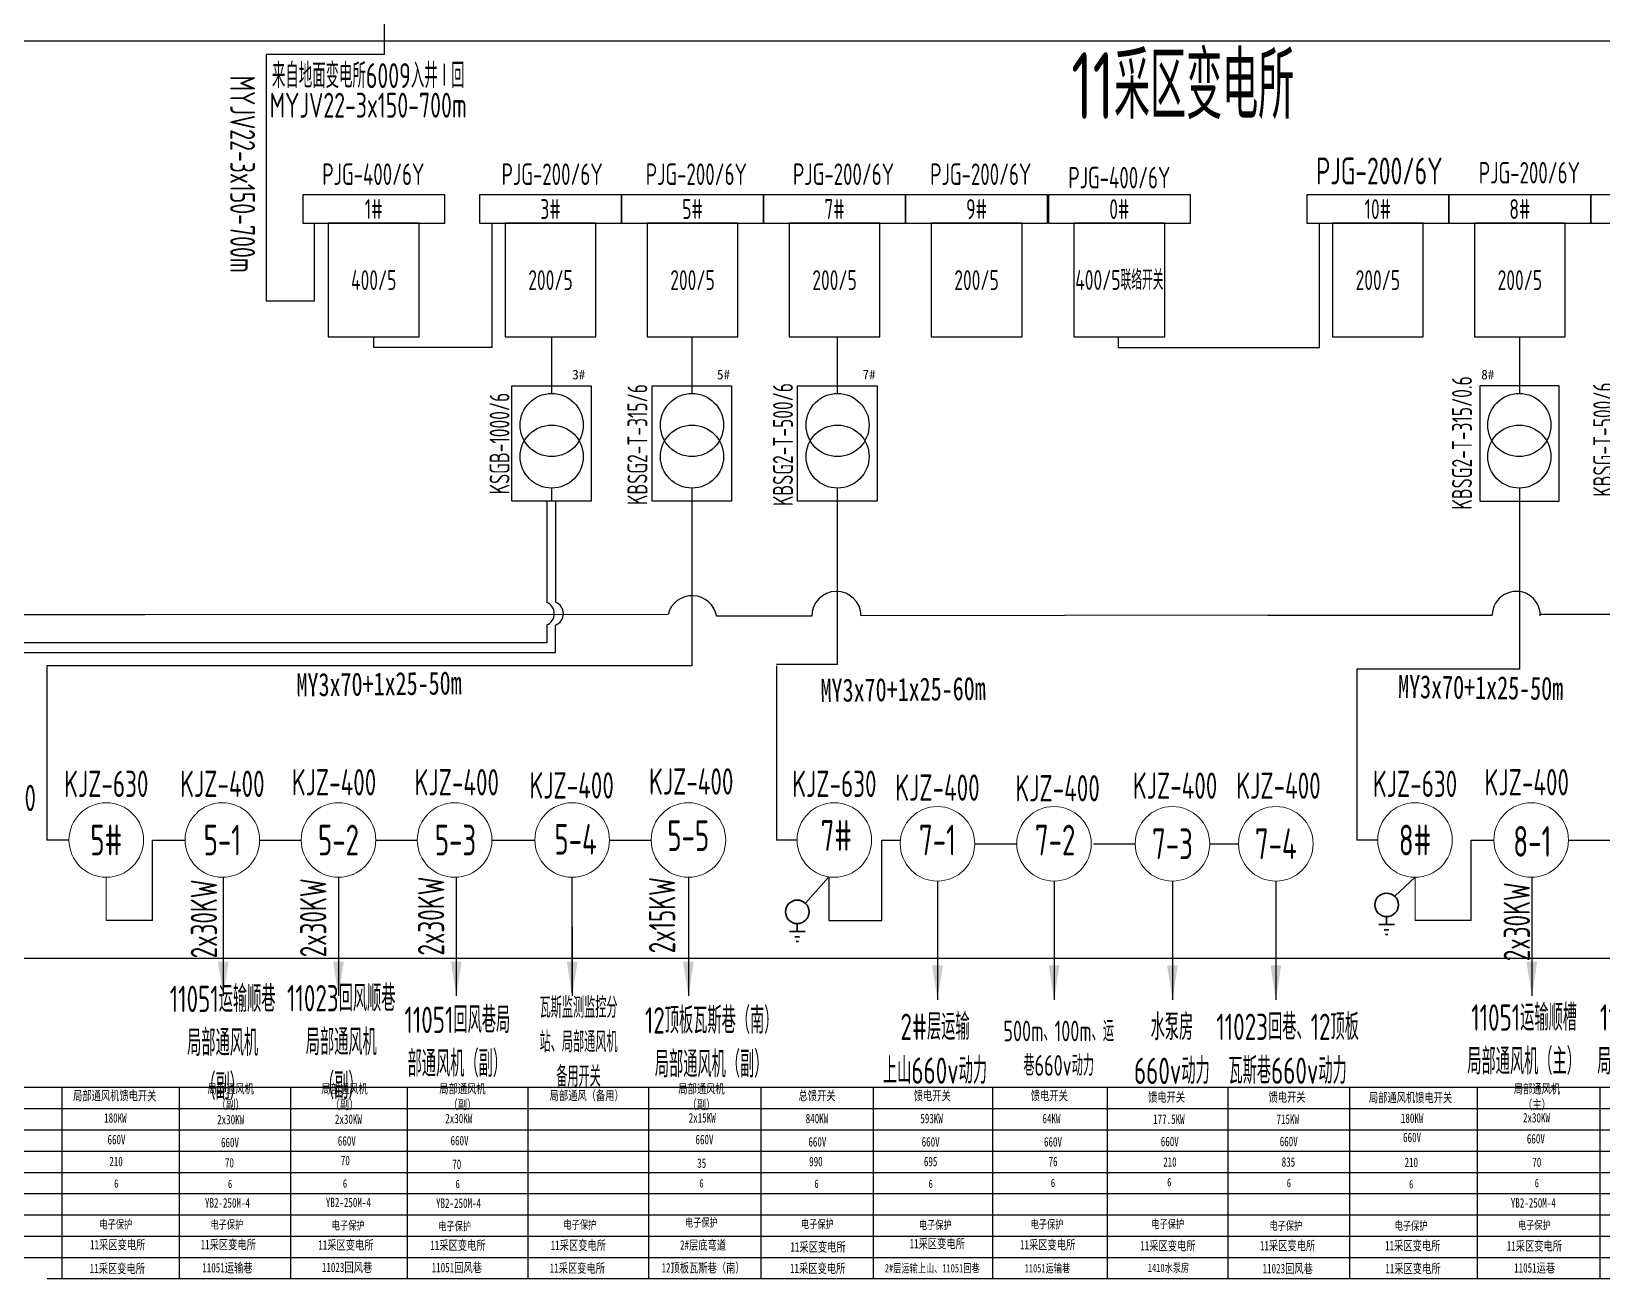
# Model space of a CAD drawing. Header units: millimetres. Extents: x -10061 to 3337, y -3023 to -418.
# Drawn here: x -9393.7 to -9013.1, y -2821.8 to -2519.7 of the extents above; entities that cross this region are included whole.
import ezdxf
from ezdxf.lldxf.tags import DXFTag

# ---------------------------------------------------------------- set-up
doc = ezdxf.new("R2010")
doc.units = ezdxf.units.MM
doc.layers.add('图框内框', color=16, linetype='Continuous', lineweight=100)
doc.styles.add('仿宋_GB2312', font='', dxfattribs={"width": 0.7, "height": 3})
doc.styles.add('国标', font='gbenor.shx', dxfattribs={"width": 0.75, "height": 3.5, "bigfont": 'gbcbig.shx'})
doc.styles.add('样式 1', font='simhei.ttf')
doc.styles.get('仿宋_GB2312').set_extended_font_data('FangSong_GB2312')
tags = doc.linetypes.add('ACAD_ISO02W100', pattern=[15, 12, -3]).pattern_tags.tags
tags[6:7] = [DXFTag(74, 4), DXFTag(75, 0), DXFTag(340, '0'), DXFTag(46, 1.0), DXFTag(50, 0.0), DXFTag(44, 0.0), DXFTag(45, 0.0)]
tags[4:5] = [DXFTag(74, 4), DXFTag(75, 0), DXFTag(340, '0'), DXFTag(46, 1.0), DXFTag(50, 0.0), DXFTag(44, 0.0), DXFTag(45, 0.0)]
tags = doc.linetypes.add('HIDDEN', pattern=[0.375, 0.25, -0.125]).pattern_tags.tags
tags[6:7] = [DXFTag(74, 4), DXFTag(75, 0), DXFTag(340, '0'), DXFTag(46, 1.0), DXFTag(50, 0.0), DXFTag(44, 0.0), DXFTag(45, 0.0)]
tags[4:5] = [DXFTag(74, 4), DXFTag(75, 0), DXFTag(340, '0'), DXFTag(46, 1.0), DXFTag(50, 0.0), DXFTag(44, 0.0), DXFTag(45, 0.0)]

msp = doc.modelspace()

# ---------------------------------------------------------------- hatches: boundary and pattern name
at = {"linetype": 'ByBlock'}
h = msp.add_hatch(color=256, dxfattribs=at)
h.paths.add_polyline_path([(-9345.91, -2744.99), (-9347.22, -2744.99), (-9347.22, -2753.33)])
h.paths.add_polyline_path([(-9347.22, -2753.33), (-9347.22, -2744.99), (-9348.52, -2744.99)])
h = msp.add_hatch(color=256, dxfattribs=at)
h.paths.add_polyline_path([(-9345.91, -2744.99), (-9347.22, -2744.99), (-9347.22, -2753.33)])
h.paths.add_polyline_path([(-9347.22, -2753.33), (-9347.22, -2744.99), (-9348.52, -2744.99)])
h = msp.add_hatch(color=256, dxfattribs=at)
h.paths.add_polyline_path([(-9318, -2744.99), (-9319.3, -2744.99), (-9319.3, -2753.33)])
h.paths.add_polyline_path([(-9319.3, -2753.33), (-9319.3, -2744.99), (-9320.61, -2744.99)])
h = msp.add_hatch(color=256, dxfattribs=at)
h.paths.add_polyline_path([(-9318, -2744.99), (-9319.3, -2744.99), (-9319.3, -2753.33)])
h.paths.add_polyline_path([(-9319.3, -2753.33), (-9319.3, -2744.99), (-9320.61, -2744.99)])
h = msp.add_hatch(color=256, dxfattribs=at)
h.paths.add_polyline_path([(-9289.47, -2744.99), (-9290.77, -2744.99), (-9290.77, -2753.33)])
h.paths.add_polyline_path([(-9290.77, -2753.33), (-9290.77, -2744.99), (-9292.08, -2744.99)])
h = msp.add_hatch(color=256, dxfattribs=at)
h.paths.add_polyline_path([(-9289.47, -2744.99), (-9290.77, -2744.99), (-9290.77, -2753.33)])
h.paths.add_polyline_path([(-9290.77, -2753.33), (-9290.77, -2744.99), (-9292.08, -2744.99)])
h = msp.add_hatch(color=256, dxfattribs=at)
h.paths.add_polyline_path([(-9261.4, -2744.99), (-9262.7, -2744.99), (-9262.7, -2753.33)])
h.paths.add_polyline_path([(-9262.7, -2753.33), (-9262.7, -2744.99), (-9264.01, -2744.99)])
h = msp.add_hatch(color=256, dxfattribs=at)
h.paths.add_polyline_path([(-9261.4, -2744.99), (-9262.7, -2744.99), (-9262.7, -2753.33)])
h.paths.add_polyline_path([(-9262.7, -2753.33), (-9262.7, -2744.99), (-9264.01, -2744.99)])
h = msp.add_hatch(color=256, dxfattribs=at)
h.paths.add_polyline_path([(-9233.23, -2744.99), (-9234.54, -2744.99), (-9234.54, -2753.33)])
h.paths.add_polyline_path([(-9234.54, -2753.33), (-9234.54, -2744.99), (-9235.84, -2744.99)])
h = msp.add_hatch(color=256, dxfattribs=at)
h.paths.add_polyline_path([(-9233.23, -2744.99), (-9234.54, -2744.99), (-9234.54, -2753.33)])
h.paths.add_polyline_path([(-9234.54, -2753.33), (-9234.54, -2744.99), (-9235.84, -2744.99)])
h = msp.add_hatch(color=256, dxfattribs=at)
h.paths.add_polyline_path([(-9172.91, -2745.9), (-9174.22, -2745.9), (-9174.22, -2754.24)])
h.paths.add_polyline_path([(-9174.22, -2754.24), (-9174.22, -2745.9), (-9175.52, -2745.9)])
h = msp.add_hatch(color=256, dxfattribs=at)
h.paths.add_polyline_path([(-9144.68, -2745.9), (-9145.98, -2745.9), (-9145.98, -2754.24)])
h.paths.add_polyline_path([(-9145.98, -2754.24), (-9145.98, -2745.9), (-9147.29, -2745.9)])
h = msp.add_hatch(color=256, dxfattribs=at)
h.paths.add_polyline_path([(-9144.68, -2745.9), (-9145.98, -2745.9), (-9145.98, -2754.24)])
h.paths.add_polyline_path([(-9145.98, -2754.24), (-9145.98, -2745.9), (-9147.29, -2745.9)])
h = msp.add_hatch(color=256, dxfattribs=at)
h.paths.add_polyline_path([(-9115.99, -2745.9), (-9117.3, -2745.9), (-9117.3, -2754.24)])
h.paths.add_polyline_path([(-9117.3, -2754.24), (-9117.3, -2745.9), (-9118.6, -2745.9)])
h = msp.add_hatch(color=256, dxfattribs=at)
h.paths.add_polyline_path([(-9115.99, -2745.9), (-9117.3, -2745.9), (-9117.3, -2754.24)])
h.paths.add_polyline_path([(-9117.3, -2754.24), (-9117.3, -2745.9), (-9118.6, -2745.9)])
h = msp.add_hatch(color=256, dxfattribs=at)
h.paths.add_polyline_path([(-9090.95, -2745.9), (-9092.26, -2745.9), (-9092.26, -2754.24)])
h.paths.add_polyline_path([(-9092.26, -2754.24), (-9092.26, -2745.9), (-9093.56, -2745.9)])
h = msp.add_hatch(color=256, dxfattribs=at)
h.paths.add_polyline_path([(-9090.95, -2745.9), (-9092.26, -2745.9), (-9092.26, -2754.24)])
h.paths.add_polyline_path([(-9092.26, -2754.24), (-9092.26, -2745.9), (-9093.56, -2745.9)])
h = msp.add_hatch(color=256, dxfattribs=at)
h.paths.add_polyline_path([(-9028.94, -2744.99), (-9030.24, -2744.99), (-9030.24, -2753.33)])
h.paths.add_polyline_path([(-9030.24, -2753.33), (-9030.24, -2744.99), (-9031.55, -2744.99)])
h = msp.add_hatch(color=256, dxfattribs=at)
h.paths.add_polyline_path([(-9028.94, -2744.99), (-9030.24, -2744.99), (-9030.24, -2753.33)])
h.paths.add_polyline_path([(-9030.24, -2753.33), (-9030.24, -2744.99), (-9031.55, -2744.99)])

# ---------------------------------------------------------------- linework, layer by layer
at = {"color": 0, "lineweight": -3}
for p, q in [((-9308.12, -2525.3), (-9308.12, -2341.03)), ((-9266.72, -2670.16), (-9266.72, -2663.51)), ((-9268.85, -2667.77), (-9564.12, -2667.77)), ((-9476.31, -2670.16), (-9266.72, -2670.16))]:
    msp.add_line(p, q, dxfattribs=at)
for p, q in [((-9336.8, -2536.64), (-9336.8, -2584.97)), ((-9325.09, -2584.97), (-9325.09, -2566.18)), ((-9282.06, -2596.23), (-9282.06, -2566.18)), ((-9081.66, -2596.23), (-9081.66, -2566.18)), ((-9336.8, -2584.97), (-9325.09, -2584.97)), ((-9267.73, -2593.7), (-9267.73, -2607.42)), ((-9233.74, -2593.7), (-9233.74, -2607.42)), ((-9198.48, -2593.7), (-9198.48, -2607.42)), ((-9033.22, -2593.7), (-9033.22, -2607.42)), ((-9282.06, -2596.23), (-9310.77, -2596.23)), ((-9268.85, -2633.5), (-9268.85, -2658.01)), ((-9267.73, -2630.32), (-9267.73, -2633.58)), ((-9233.68, -2630.32), (-9233.68, -2648.46)), ((-9198.48, -2630.32), (-9198.48, -2648.44)), ((-9033.21, -2630.32), (-9033.21, -2648.47)), ((-9266.71, -2633.56), (-9266.71, -2657.97)), ((-9268.85, -2663.46), (-9268.85, -2667.77)), ((-9213.24, -2673.34), (-9213.24, -2715.57)), ((-9358.97, -2715.57), (-9356.45, -2715.57)), ((-9338.4, -2715.57), (-9328.33, -2715.57)), ((-9306.05, -2715.57), (-9300.2, -2715.57)), ((-9253.64, -2715.57), (-9243.56, -2715.57)), ((-9165.09, -2716.48), (-9155.01, -2716.48)), ((-9136.4, -2716.48), (-9126.32, -2716.48)), ((-9044.98, -2715.57), (-9039.44, -2715.57)), ((-9021.38, -2715.57), (-9011.31, -2715.57)), ((-9347.22, -2724.59), (-9347.22, -2731.54)), ((-9347.22, -2724.8), (-9347.22, -2752.35)), ((-9319.3, -2724.59), (-9319.3, -2731.54)), ((-9319.3, -2724.59), (-9319.3, -2752.15)), ((-9290.77, -2724.59), (-9290.77, -2731.86)), ((-9234.54, -2724.59), (-9234.54, -2753.33)), ((-9234.54, -2724.59), (-9234.54, -2753.33)), ((-9030.24, -2724.59), (-9030.24, -2731.64)), ((-9030.24, -2724.59), (-9030.24, -2752.25)), ((-9174.22, -2725.51), (-9174.22, -2754.24)), ((-9145.98, -2725.51), (-9145.98, -2754.24)), ((-9145.98, -2725.51), (-9145.98, -2754.24)), ((-9117.3, -2725.51), (-9117.3, -2754.24)), ((-9117.3, -2725.51), (-9117.3, -2754.24)), ((-9092.26, -2725.51), (-9092.26, -2754.24)), ((-9092.26, -2725.51), (-9092.26, -2754.24)), ((-9364.33, -2735.08), (-9375.55, -2735.08)), ((-9044.98, -2735.08), (-9058.54, -2735.08)), ((-9347.22, -2736.29), (-9347.22, -2753.33)), ((-9347.22, -2736.29), (-9347.22, -2753.33)), ((-9319.3, -2736.29), (-9319.3, -2753.33)), ((-9319.3, -2736.29), (-9319.3, -2753.33)), ((-9290.77, -2736.6), (-9290.77, -2753.33)), ((-9290.77, -2736.6), (-9290.77, -2753.33)), ((-9262.7, -2736.6), (-9262.7, -2753.33)), ((-9262.7, -2736.6), (-9262.7, -2753.33)), ((-9030.24, -2736.39), (-9030.24, -2753.33)), ((-9030.24, -2736.39), (-9030.24, -2753.33))]:
    msp.add_line(p, q)
at = {"color": 7, "linetype": 'ByBlock', "lineweight": -3}
msp.add_line((-9130.38, -2596.23), (-9081.66, -2596.23), dxfattribs=at)
at = {"linetype": 'ByBlock'}
for p, q in [((-9384.58, -2715.57), (-9389.91, -2715.57)), ((-9310.28, -2715.57), (-9300.2, -2715.57)), ((-9282.15, -2715.57), (-9271.73, -2715.57)), ((-9208.21, -2715.57), (-9213.24, -2715.57)), ((-9067.56, -2715.57), (-9072.6, -2715.57))]:
    msp.add_line(p, q, dxfattribs=at)
at = {"linetype": 'ByBlock', "lineweight": -3, "ltscale": 0.5}
for p, q in [((-9187.72, -2735.08), (-9187.72, -2715.57)), ((-9044.98, -2735.08), (-9044.98, -2715.57)), ((-9200.54, -2724.49), (-9206.21, -2730.89)), ((-9200.54, -2724.49), (-9206.21, -2730.89)), ((-9200.54, -2724.49), (-9200.54, -2735.08)), ((-9058.54, -2724.59), (-9063.46, -2729.2)), ((-9200.54, -2735.08), (-9187.72, -2735.08))]:
    msp.add_line(p, q, dxfattribs=at)
at = {"lineweight": 15}
for p, q in [((-9375.55, -2735.08), (-9375.55, -2724.59)), ((-9058.54, -2735.08), (-9058.54, -2724.59))]:
    msp.add_line(p, q, dxfattribs=at)
at = {"linetype": 'ByBlock', "lineweight": 35}
for p, q in [((-9208.18, -2735.81), (-9208.18, -2737.7)), ((-9067.32, -2736.01), (-9063.54, -2736.01)), ((-9065.43, -2734.12), (-9065.43, -2736.01)), ((-9210.07, -2737.7), (-9206.29, -2737.7)), ((-9208.74, -2739.03), (-9207.61, -2739.03)), ((-9066, -2737.33), (-9064.86, -2737.33)), ((-9065.71, -2738.47), (-9065.15, -2738.47)), ((-9208.46, -2740.16), (-9207.89, -2740.16))]:
    msp.add_line(p, q, dxfattribs=at)
at = {"color": 7, "linetype": 'ByBlock', "lineweight": 25}
for points in [[(-9327.97, -2559.3), (-9327.97, -2566.18), (-9293.57, -2566.18), (-9293.57, -2559.3)], [(-9321.78, -2566.18), (-9321.78, -2593.7), (-9299.76, -2593.7), (-9299.76, -2566.18)]]:
    msp.add_lwpolyline(points, close=True, dxfattribs=at)
at = {"color": 7, "linetype": 'ByBlock', "lineweight": -3}
for points in [[(-9285.15, -2559.3), (-9285.15, -2566.18), (-9250.75, -2566.18), (-9250.75, -2559.3)], [(-9250.75, -2559.3), (-9250.75, -2566.18), (-9216.35, -2566.18), (-9216.35, -2559.3)], [(-9216.35, -2559.3), (-9216.35, -2566.18), (-9181.95, -2566.18), (-9181.95, -2559.3)], [(-9181.95, -2559.3), (-9181.95, -2566.18), (-9147.55, -2566.18), (-9147.55, -2559.3)], [(-9147.36, -2559.3), (-9147.36, -2566.18), (-9112.96, -2566.18), (-9112.96, -2559.3)], [(-9084.75, -2559.3), (-9084.75, -2566.18), (-9050.35, -2566.18), (-9050.35, -2559.3)], [(-9050.35, -2559.3), (-9050.35, -2566.18), (-9015.95, -2566.18), (-9015.95, -2559.3)], [(-9050.35, -2559.3), (-9050.35, -2566.18), (-9015.95, -2566.18), (-9015.95, -2559.3)], [(-9015.95, -2559.3), (-9015.95, -2566.18), (-8981.55, -2566.18), (-8981.55, -2559.3)], [(-9278.96, -2566.18), (-9278.96, -2593.7), (-9256.94, -2593.7), (-9256.94, -2566.18)], [(-9244.56, -2566.18), (-9244.56, -2593.7), (-9222.54, -2593.7), (-9222.54, -2566.18)], [(-9210.16, -2566.18), (-9210.16, -2593.7), (-9188.14, -2593.7), (-9188.14, -2566.18)], [(-9175.76, -2566.18), (-9175.76, -2593.7), (-9153.74, -2593.7), (-9153.74, -2566.18)], [(-9141.17, -2566.18), (-9141.17, -2593.7), (-9119.15, -2593.7), (-9119.15, -2566.18)], [(-9078.56, -2566.18), (-9078.56, -2593.7), (-9056.55, -2593.7), (-9056.55, -2566.18)], [(-9044.16, -2566.18), (-9044.16, -2593.7), (-9022.14, -2593.7), (-9022.14, -2566.18)]]:
    msp.add_lwpolyline(points, close=True, dxfattribs=at)
at = {"color": 7, "linetype": 'ByBlock'}
for points in [[(-9277.35, -2605.56), (-9258.11, -2605.56), (-9258.11, -2633.52), (-9277.35, -2633.52)], [(-9243.36, -2605.56), (-9224.12, -2605.56), (-9224.12, -2633.52), (-9243.36, -2633.52)], [(-9208.1, -2605.56), (-9188.86, -2605.56), (-9188.86, -2633.52), (-9208.1, -2633.52)], [(-9023.6, -2605.56), (-9042.84, -2605.56), (-9042.84, -2633.52), (-9023.6, -2633.52)]]:
    msp.add_lwpolyline(points, close=True, dxfattribs=at)
for centre in [(-9267.66, -2615.05), (-9233.67, -2615.05), (-9198.41, -2615.05), (-9033.29, -2615.05), (-9267.66, -2622.69), (-9233.67, -2622.69), (-9198.41, -2622.69), (-9033.29, -2622.69)]:
    msp.add_circle(centre, 7.64, dxfattribs=at)
at = {"linetype": 'ByBlock', "lineweight": 15}
for centre in [(-9375.55, -2715.57), (-9347.43, -2715.57), (-9319.3, -2715.57), (-9291.18, -2715.57), (-9262.7, -2715.57), (-9234.54, -2715.57), (-9199.19, -2715.57), (-9174.22, -2716.48), (-9145.98, -2716.48), (-9117.3, -2716.48), (-9092.26, -2716.48), (-9058.54, -2715.57), (-9030.41, -2715.57)]:
    msp.add_circle(centre, 9.03, dxfattribs=at)
at = {"linetype": 'ByBlock', "lineweight": 35}
for centre in [(-9065.43, -2731.27), (-9208.18, -2732.96)]:
    msp.add_circle(centre, 2.85, dxfattribs=at)
at = {"color": 0, "lineweight": -3}
for centre, start, end in [((-9270.02, -2660.73), 293.2872, 66.7253), ((-9267.78, -2660.73), 291.0468, 68.746)]:
    msp.add_arc(centre, 2.97, start, end, dxfattribs=at)
at = {"layer": '图框内框', "color": 0, "linetype": 'ACAD_ISO02W100', "lineweight": -3}
for p, q in [((-9478.12, -2522.01), (-9128.44, -2522.01)), ((-9128.83, -2522.01), (-8692.87, -2522.01)), ((-8692.87, -2744.29), (-9607.84, -2744.29))]:
    msp.add_line(p, q, dxfattribs=at)
at = {"layer": '图框内框', "color": 0, "lineweight": -3}
for p, q in [((-9308.12, -2525.3), (-9336.8, -2525.3)), ((-9336.8, -2525.3), (-9336.8, -2536.64)), ((-9310.77, -2596.23), (-9310.77, -2593.7)), ((-9130.38, -2596.23), (-9130.38, -2593.7)), ((-9233.68, -2648.52), (-9233.68, -2673.34)), ((-9198.48, -2648.37), (-9198.48, -2673.09)), ((-9033.21, -2648.47), (-9033.21, -2674.19)), ((-9233.68, -2673.34), (-9389.91, -2673.34)), ((-9389.91, -2673.34), (-9389.91, -2715.57)), ((-9198.48, -2673.09), (-9213.24, -2673.09)), ((-9072.6, -2674.15), (-9072.6, -2715.57)), ((-9033.21, -2674.15), (-9072.6, -2674.15)), ((-9364.33, -2735.08), (-9364.33, -2715.57)), ((-9364.33, -2715.57), (-9356.45, -2715.57)), ((-9187.72, -2715.57), (-9183.2, -2715.57)), ((-9108.27, -2716.48), (-9101.28, -2716.48)), ((-9262.7, -2752.46), (-9262.7, -2724.59)), ((-9290.77, -2731.86), (-9290.77, -2752.46)), ((-9557.15, -2775.46), (-9386.31, -2775.46)), ((-9387.69, -2775.46), (-9385.87, -2775.46)), ((-9387.69, -2775.46), (-8970.56, -2775.46)), ((-9386.28, -2775.46), (-9386.28, -2821.79)), ((-9386.28, -2775.46), (-9386.28, -2821.79)), ((-9386.28, -2775.46), (-9386.28, -2821.79)), ((-9386.28, -2775.46), (-9386.28, -2821.79)), ((-9386.28, -2775.46), (-9386.28, -2821.79)), ((-9386.28, -2775.46), (-9386.28, -2780.61)), ((-9386.28, -2775.46), (-9386.28, -2821.79)), ((-9386.28, -2777.81), (-9386.28, -2821.79)), ((-9386.28, -2777.81), (-9386.28, -2821.79)), ((-9386.28, -2777.81), (-9386.28, -2821.79)), ((-9385.9, -2775.46), (-8775.8, -2775.46)), ((-9357.89, -2775.46), (-9357.89, -2821.79)), ((-9330.91, -2775.46), (-9330.91, -2821.79)), ((-9302.64, -2775.46), (-9302.64, -2821.79)), ((-9273.42, -2775.46), (-9273.42, -2821.79)), ((-9244.22, -2775.46), (-9244.22, -2821.79)), ((-9217.02, -2775.46), (-9217.02, -2821.79)), ((-9189.77, -2775.46), (-9189.77, -2821.79)), ((-9160.92, -2775.46), (-9160.92, -2821.79)), ((-9133.08, -2775.46), (-9133.08, -2821.79)), ((-9103.91, -2775.46), (-9103.91, -2821.79)), ((-9074.45, -2775.46), (-9074.45, -2821.79)), ((-9043.51, -2775.46), (-9043.51, -2821.79)), ((-9013.78, -2775.46), (-9013.78, -2821.79)), ((-9557.53, -2780.61), (-9385.33, -2780.61)), ((-9387.69, -2780.61), (-8970.56, -2780.61)), ((-9387.69, -2780.61), (-9386.28, -2780.61)), ((-9386.28, -2780.61), (-9385.33, -2780.61)), ((-9386.28, -2780.61), (-9386.28, -2785.76)), ((-9386.28, -2780.61), (-8775.8, -2780.61)), ((-9386.28, -2781.67), (-9386.28, -2821.79)), ((-9386.28, -2781.67), (-9386.28, -2821.79)), ((-9386.28, -2781.67), (-9386.28, -2821.79)), ((-9386.28, -2781.67), (-9386.28, -2821.79)), ((-9386.28, -2781.67), (-9386.28, -2821.79)), ((-9357.89, -2781.67), (-9357.89, -2821.79)), ((-9273.42, -2781.67), (-9273.42, -2821.79)), ((-9386.28, -2784.03), (-9386.28, -2821.79)), ((-9386.28, -2784.03), (-9386.28, -2821.79)), ((-9386.28, -2784.03), (-9386.28, -2821.79)), ((-9557.53, -2785.76), (-9385.33, -2785.76)), ((-9386.82, -2785.76), (-8970.56, -2785.76)), ((-9386.82, -2785.76), (-9386.28, -2785.76)), ((-9386.28, -2785.76), (-9385.33, -2785.76)), ((-9386.28, -2785.76), (-9386.28, -2790.91)), ((-9386.28, -2785.76), (-8775.8, -2785.76)), ((-9557.53, -2790.91), (-9385.45, -2790.91)), ((-9386.82, -2790.91), (-8970.56, -2790.91)), ((-9386.82, -2790.91), (-9384.55, -2790.91)), ((-9386.28, -2790.91), (-9385.45, -2790.91)), ((-9386.28, -2790.91), (-9386.28, -2796.06)), ((-9386.28, -2790.91), (-8775.8, -2790.91)), ((-9557.53, -2796.06), (-9386.28, -2796.06)), ((-9386.28, -2796.06), (-9386.28, -2801.21)), ((-9386.28, -2796.06), (-8775.8, -2796.06)), ((-9386.28, -2796.06), (-8970.56, -2796.06)), ((-9386.28, -2796.06), (-9384.55, -2796.06)), ((-9557.53, -2801.21), (-9385.68, -2801.21)), ((-9387.06, -2801.21), (-8970.56, -2801.21)), ((-9387.06, -2801.21), (-9384.57, -2801.21)), ((-9386.28, -2801.21), (-9385.68, -2801.21)), ((-9386.28, -2801.21), (-9386.28, -2806.36)), ((-9386.28, -2801.21), (-8775.8, -2801.21)), ((-9557.53, -2806.36), (-9385.68, -2806.36)), ((-9387.06, -2806.36), (-8970.56, -2806.36)), ((-9387.06, -2806.36), (-9386.28, -2806.36)), ((-9386.28, -2806.36), (-9385.68, -2806.36)), ((-9386.28, -2806.36), (-9386.28, -2811.51)), ((-9386.28, -2806.36), (-8775.8, -2806.36)), ((-9557.53, -2811.51), (-9385.68, -2811.51)), ((-9387.06, -2811.51), (-8970.56, -2811.51)), ((-9387.06, -2811.51), (-9386.28, -2811.51)), ((-9386.28, -2811.51), (-9385.68, -2811.51)), ((-9386.28, -2811.51), (-9386.28, -2816.66)), ((-9386.28, -2811.51), (-8775.8, -2811.51)), ((-9557.53, -2816.66), (-9383.16, -2816.66)), ((-9389.87, -2816.66), (-8970.56, -2816.66)), ((-9389.87, -2816.66), (-9386.28, -2816.66)), ((-9386.28, -2816.66), (-9383.16, -2816.66)), ((-9386.28, -2816.66), (-8775.8, -2816.66)), ((-9389.87, -2821.79), (-9386.28, -2821.79)), ((-9386.28, -2821.79), (-9383.16, -2821.79)), ((-9386.28, -2821.79), (-8775.8, -2821.79))]:
    msp.add_line(p, q, dxfattribs=at)
at = {"layer": '图框内框', "color": 3, "linetype": 'HIDDEN', "lineweight": -3}
for p, q in [((-9366.12, -2661.01), (-9432.51, -2661.07)), ((-9239.49, -2660.9), (-9366.12, -2661.01)), ((-9204.69, -2661.38), (-9227.69, -2661.38)), ((-9094.19, -2661.07), (-9192.73, -2661.28)), ((-9094.23, -2661.07), (-9039.84, -2661.07)), ((-9028.21, -2660.88), (-9004.43, -2660.88))]:
    msp.add_line(p, q, dxfattribs=at)
for centre, radius, start, end in [((-9198.71, -2661.33), 5.98, 0.4801, 180.4801), ((-9034.03, -2661.15), 5.82, 359.2061, 179.2061), ((-9233.64, -2662.45), 6.05, 10.1072, 165.1807)]:
    msp.add_arc(centre, radius, start, end, dxfattribs=at)

# ---------------------------------------------------------------- texts
at = {"linetype": 'ByBlock', "lineweight": -3, "attachment_point": 5, "style": '国标'}
for s, insert, char_height, width in [('11采区变电所', (-9114.8, -2532.84), 16.17, 106.7571), ('KJZ-400', (-9233.87, -2701.38), 6.371, 26.7536), ('KJZ-630', (-9375.55, -2701.95), 6.371, 26.7536), ('KJZ-400', (-9347.43, -2701.95), 6.371, 26.7536), ('KJZ-400', (-9320.38, -2701.57), 6.371, 26.7536), ('KJZ-400', (-9290.65, -2701.57), 6.371, 26.7536), ('KJZ-400', (-9262.83, -2702.34), 6.371, 26.7536), ('KJZ-630', (-9199.19, -2701.95), 6.371, 26.7536), ('KJZ-400', (-9174.22, -2702.87), 6.371, 26.7536), ('KJZ-400', (-9145.12, -2703.03), 6.371, 26.7536), ('KJZ-400', (-9116.66, -2702.4), 6.371, 26.7536), ('KJZ-400', (-9091.62, -2702.4), 6.371, 26.7536), ('KJZ1-400', (-9403.82, -2705.37), 6.371, 26.7536), ('5#', (-9375.55, -2715.57), 7.432, 17.2933), ('5-1', (-9347.43, -2715.57), 7.432, 17.2933), ('5-2', (-9319.3, -2715.57), 7.432, 17.2933), ('5-3', (-9290.96, -2715.57), 7.432, 17.2933), ('5-4', (-9261.88, -2715.39), 7.432, 17.2933), ('5-5', (-9234.58, -2714.51), 7.432, 17.2933), ('{\\C0;7#}', (-9198.73, -2714.47), 7.432, 17.2933), ('{\\C0;7-1}', (-9174.22, -2715.57), 7.432, 17.2933), ('{\\C0;7-2}', (-9145.72, -2715.57), 7.432, 17.2933), ('{\\C0;7-3}', (-9117.3, -2716.48), 7.432, 17.2933), ('{\\C0;7-4}', (-9092.26, -2716.48), 7.432, 17.2933), ('11051运输顺巷局部通风机（副）', (-9347.36, -2764.73), 6.3707, 26.7536), ('11023回风顺巷局部通风机（副）', (-9318.63, -2764.56), 6.3707, 26.7536), ('11051回风巷局部通风机（副）', (-9290.52, -2764.49), 6.3707, 26.7536), ('瓦斯监测监控分站、局部通风机\\P备用开关', (-9261.15, -2764.49), 5, 20.1742), ('12顶板瓦斯巷（南）局部通风机（副）', (-9228.92, -2764.62), 6.3707, 34.7847), ('11051运输顺槽\\P局部通风机（主）', (-9032.12, -2763.93), 6.371, 26.7536), ('11023回风顺槽\\P局部通风机（主）', (-9000.63, -2763.93), 6.371, 26.7536), ('2#层运输\\P上山660v动力', (-9174.81, -2766.12), 6.371, 26.7536), ('水泵房\\P660v动力', (-9117.44, -2766.18), 6.371, 26.7536), ('11023回巷、12顶板瓦斯巷660v动力', (-9089.4, -2766.18), 6.3707, 35.9442), ('500m、100m、运巷660v动力', (-9144.85, -2766), 5, 26.7536)]:
    msp.add_mtext(s, dxfattribs=dict(at, insert=insert, char_height=char_height, width=width))
at = {"color": 7, "linetype": 'ByBlock', "attachment_point": 5}
for s, insert, char_height, width, style in [('来自地面变电所6009入井Ⅰ回', (-9312.1, -2530.44), 6.0203, 61.9582, '国标'), ('MYJV22-3x150-700m', (-9312.1, -2537.58), 6.0203, 61.9582, '国标'), ('{\\C0;3#}', (-9261.1, -2602.84), 2.339, 3.7687, '样式 1'), ('5#', (-9226.04, -2602.84), 2.339, 3.7687, '样式 1'), ('7#', (-9190.78, -2602.84), 2.339, 3.7687, '样式 1'), ('8#', (-9040.92, -2602.84), 2.339, 3.7687, '样式 1')]:
    msp.add_mtext(s, dxfattribs=dict(at, insert=insert, char_height=char_height, width=width, style=style))
at = {"color": 7, "linetype": 'ByBlock', "insert": (-9342.53, -2554.29), "char_height": 6.0203, "width": 61.9582, "attachment_point": 5, "rotation": 270, "style": '国标'}
msp.add_mtext('MYJV22-3x150-700m', dxfattribs=at)
at = {"color": 7, "linetype": 'ByBlock', "lineweight": 25, "attachment_point": 5, "style": '国标'}
for s, insert, char_height, width in [('PJG-400/6Y', (-9310.86, -2554.29), 5.212, 137.606), ('PJG-200/6Y', (-9267.55, -2554.29), 5.212, 137.606), ('PJG-200/6Y', (-9232.63, -2554.29), 5.212, 137.606), ('PJG-200/6Y', (-9196.97, -2554.29), 5.212, 137.606), ('PJG-200/6Y', (-9163.73, -2554.29), 5.212, 137.606), ('PJG-400/6Y', (-9130.16, -2555.12), 5.212, 137.606), ('PJG-200/6Y', (-9067.18, -2553.51), 6.515, 172.0076), ('PJG-200/6Y', (-9030.84, -2553.94), 5.212, 137.606), ('1#', (-9310.77, -2562.74), 4.816, 34.4015), ('3#', (-9267.95, -2562.74), 4.816, 34.4015), ('5#', (-9233.55, -2562.74), 4.816, 34.4015), ('7#', (-9199.15, -2562.74), 4.816, 34.4015), ('9#', (-9164.75, -2562.74), 4.816, 34.4015), ('0#', (-9130.16, -2562.74), 4.816, 34.4015), ('10#', (-9067.55, -2562.74), 4.816, 34.4015), ('8#', (-9033.15, -2562.74), 4.816, 34.4015), ('400/5', (-9310.77, -2579.94), 4.816, 22.017), ('200/5', (-9267.95, -2579.94), 4.816, 22.017), ('200/5', (-9233.55, -2579.94), 4.816, 22.017), ('200/5', (-9199.15, -2579.94), 4.816, 22.017), ('200/5', (-9164.75, -2579.94), 4.816, 22.017), ('400/5联络开关', (-9130.16, -2579.94), 4.816, 22.017), ('200/5', (-9067.55, -2579.94), 4.816, 22.017), ('200/5', (-9033.15, -2579.94), 4.816, 22.017)]:
    msp.add_mtext(s, dxfattribs=dict(at, insert=insert, char_height=char_height, width=width))
at = {"color": 7, "linetype": 'ByBlock', "lineweight": -3, "char_height": 4.8162, "attachment_point": 5, "rotation": 90, "style": '国标'}
for s, insert, width in [('KBSG2-T-315/6', (-9246.9, -2619.78), 33.3647), ('KBSG2-T-500/6', (-9211.64, -2619.78), 41.5368), ('KBSG2-T-315/0.6', (-9047.17, -2619.38), 33.3647), ('KSGB-1000/6', (-9280.29, -2619.54), 27.9565)]:
    msp.add_mtext(s, dxfattribs=dict(at, insert=insert, width=width))
at = {"color": 1, "linetype": 'ByBlock', "lineweight": -3, "insert": (-9012.97, -2618.57), "char_height": 4.8162, "width": 41.3251, "attachment_point": 5, "rotation": 90, "style": '国标'}
msp.add_mtext('{\\C256;KBSG-T-500/6}', dxfattribs=at)
at = {"color": 7, "lineweight": 15, "char_height": 5.6, "width": 123.9863, "attachment_point": 5, "style": '仿宋_GB2312'}
for s, insert, rotation in [('MY3x70+1x25-50m', (-9309.47, -2677.78), 0.7515), ('MY3x70+1x25-60m', (-9182.53, -2679.12), 0.7515), ('MY3x70+1x25-50m', (-9042.65, -2678.66), 359.2485)]:
    msp.add_mtext(s, dxfattribs=dict(at, insert=insert, rotation=rotation))
at = {"linetype": 'ByBlock', "lineweight": -3, "attachment_point": 5, "rotation": 0, "style": '国标'}
for s, insert, char_height, width in [('KJZ-630', (-9058.54, -2701.95), 6.371, 26.7536), ('KJZ-400', (-9031.48, -2701.56), 6.371, 26.7536), ('8#', (-9058.54, -2715.57), 7.432, 17.2933), ('8-1', (-9030.13, -2715.88), 7.432, 17.2933)]:
    msp.add_mtext(s, dxfattribs=dict(at, insert=insert, char_height=char_height, width=width))
at = {"linetype": 'ByBlock', "char_height": 6.371, "width": 37.0452, "attachment_point": 5, "rotation": 90, "style": '国标'}
for s, insert in [('2x30KW', (-9296.87, -2733.99)), ('2x30KW', (-9351.9, -2734.68)), ('2x30KW', (-9325.43, -2734.42)), ('2x15KW', (-9240.92, -2733.79)), ('2x30KW', (-9033.88, -2735.36))]:
    msp.add_mtext(s, dxfattribs=dict(at, insert=insert))
at = {"color": 7, "lineweight": 15, "attachment_point": 5, "style": '仿宋_GB2312'}
for s, insert, char_height, width in [('{\\fFangSong|b0|i0|c134|p49;局部通风机馈电开关}', (-9373.5, -2777.59), 2.2879, 23.2577), ('{\\fFangSong|b0|i0|c134|p49;局部通风机（副）}', (-9345.43, -2777.85), 2.2879, 16.9123), ('{\\fFangSong|b0|i0|c134|p49;局部通风机（副）}', (-9317.84, -2777.85), 2.2879, 16.9123), ('{\\fFangSong|b0|i0|c134|p49;局部通风机（副）}', (-9289.29, -2777.85), 2.2879, 16.9123), ('{\\fFangSong|b0|i0|c134|p49;局部通风（备用）}', (-9259.19, -2777.59), 2.2879, 23.2577), ('{\\fFangSong|b0|i0|c134|p49;局部通风机（副）}', (-9231.39, -2777.85), 2.2879, 16.9123), ('{\\fFangSong|b0|i0|c134|p49;总馈开关}', (-9203.38, -2777.59), 2.2879, 23.2577), ('{\\fFangSong|b0|i0|c134|p49;馈电开关}', (-9175.47, -2777.59), 2.2879, 23.2577), ('{\\fFangSong|b0|i0|c134|p49;馈电开关}', (-9147.12, -2777.59), 2.2879, 23.2577), ('{\\fFangSong|b0|i0|c134|p49;馈电开关}', (-9118.72, -2777.94), 2.2879, 23.2577), ('{\\fFangSong|b0|i0|c134|p49;馈电开关}', (-9089.55, -2777.94), 2.2879, 23.2577), ('{\\fFangSong|b0|i0|c134|p49;局部通风机馈电开关}', (-9059.64, -2778.06), 2.2879, 23.7174), ('{\\fFangSong|b0|i0|c134|p49;局部通风机（主）}', (-9029.01, -2777.87), 2.2879, 16.9123), ('{\\fFangSong|b0|i0|c134|p49;180KW}', (-9373.34, -2782.9), 2.2879, 16.9123), ('{\\fFangSong|b0|i0|c134|p49;2x30KW}', (-9290.16, -2783.02), 2.2879, 16.9123), ('{\\fFangSong|b0|i0|c134|p49;2x15KW}', (-9231.2, -2782.87), 2.2879, 16.9123), ('{\\fFangSong|b0|i0|c134|p49;840KW}', (-9203.41, -2783.04), 2.2879, 16.9123), ('{\\fFangSong|b0|i0|c134|p49;593KW}', (-9175.64, -2783.04), 2.2879, 16.9123), ('{\\fFangSong|b0|i0|c134|p49;64KW}', (-9146.61, -2783.04), 2.2879, 16.9123), ('{\\fFangSong|b0|i0|c134|p49;180KW}', (-9059.24, -2782.94), 2.2879, 16.9123), ('{\\fFangSong|b0|i0|c134|p49;2x30KW}', (-9029.13, -2782.85), 2.2879, 16.9123), ('{\\fFangSong|b0|i0|c134|p49;2x30KW}', (-9345.43, -2783.3), 2.2879, 16.9123), ('{\\fFangSong|b0|i0|c134|p49;2x30KW}', (-9316.9, -2783.2), 2.2879, 16.9123), ('{\\fFangSong|b0|i0|c134|p49;177.5KW}', (-9118.17, -2783.2), 2.2879, 16.9123), ('{\\fFangSong|b0|i0|c134|p49;715KW}', (-9089.37, -2783.2), 2.2879, 16.9123), ('{\\fFangSong|b0|i0|c134|p49;660V}', (-9373.07, -2788.12), 2.2879, 16.9123), ('{\\fFangSong|b0|i0|c134|p49;660V}', (-9345.59, -2788.84), 2.2879, 16.9123), ('{\\fFangSong|b0|i0|c134|p49;660V}', (-9317.29, -2788.46), 2.2879, 16.9123), ('{\\fFangSong|b0|i0|c134|p49;660V}', (-9289.98, -2788.39), 2.2879, 16.9123), ('{\\fFangSong|b0|i0|c134|p49;660V}', (-9230.66, -2788.12), 2.2879, 16.9123), ('{\\fFangSong|b0|i0|c134|p49;660V}', (-9203.31, -2788.68), 2.2879, 16.9123), ('{\\fFangSong|b0|i0|c134|p49;660V}', (-9175.87, -2788.68), 2.2879, 16.9123), ('{\\fFangSong|b0|i0|c134|p49;660V}', (-9146.24, -2788.68), 2.2879, 16.9123), ('{\\fFangSong|b0|i0|c134|p49;660V}', (-9117.95, -2788.6), 2.2879, 16.9123), ('{\\fFangSong|b0|i0|c134|p49;660V}', (-9089.14, -2788.6), 2.2879, 16.9123), ('{\\fFangSong|b0|i0|c134|p49;660V}', (-9059.26, -2787.61), 2.2879, 16.9123), ('{\\fFangSong|b0|i0|c134|p49;660V}', (-9029.28, -2787.93), 2.2879, 16.9123), ('{\\fFangSong|b0|i0|c134|p49;210}', (-9373.19, -2793.43), 2.2879, 16.9123), ('{\\fFangSong|b0|i0|c134|p49;70}', (-9345.72, -2793.74), 2.2879, 16.9123), ('{\\fFangSong|b0|i0|c134|p49;70}', (-9317.65, -2793.19), 2.2879, 16.9123), ('{\\fFangSong|b0|i0|c134|p49;70}', (-9290.65, -2794.1), 2.2879, 16.9123), ('{\\fFangSong|b0|i0|c134|p49;35}', (-9231.33, -2793.84), 2.2879, 16.9123), ('{\\fFangSong|b0|i0|c134|p49;990}', (-9203.66, -2793.45), 2.2879, 16.9123), ('{\\fFangSong|b0|i0|c134|p49;695}', (-9175.87, -2793.45), 2.2879, 16.9123), ('{\\fFangSong|b0|i0|c134|p49;76}', (-9146.22, -2793.45), 2.2879, 16.9123), ('{\\fFangSong|b0|i0|c134|p49;210}', (-9117.92, -2793.57), 2.2879, 16.9123), ('{\\fFangSong|b0|i0|c134|p49;835}', (-9089.21, -2793.57), 2.2879, 16.9123), ('{\\fFangSong|b0|i0|c134|p49;210}', (-9059.45, -2793.66), 2.2879, 16.9123), ('{\\fFangSong|b0|i0|c134|p49;70}', (-9029.04, -2793.64), 2.2879, 16.9123), ('{\\fSimSun|b0|i0|c134|p2;6}', (-9373.13, -2798.79), 2.024, 14.9615), ('{\\fSimSun|b0|i0|c134|p2;6}', (-9345.57, -2798.86), 2.024, 14.9615), ('{\\fSimSun|b0|i0|c134|p2;6}', (-9317.73, -2798.77), 2.024, 14.9615), ('{\\fSimSun|b0|i0|c134|p2;6}', (-9290.45, -2798.88), 2.024, 14.9615), ('{\\fSimSun|b0|i0|c134|p2;6}', (-9231.37, -2798.73), 2.024, 14.9615), ('{\\fSimSun|b0|i0|c134|p2;6}', (-9203.51, -2798.84), 2.024, 14.9615), ('{\\fSimSun|b0|i0|c134|p2;6}', (-9175.86, -2798.84), 2.024, 14.9615), ('{\\fSimSun|b0|i0|c134|p2;6}', (-9146.24, -2798.62), 2.024, 14.9615), ('{\\fSimSun|b0|i0|c134|p2;6}', (-9118.06, -2798.45), 2.024, 14.9615), ('{\\fSimSun|b0|i0|c134|p2;6}', (-9089.1, -2798.7), 2.024, 14.9615), ('{\\fSimSun|b0|i0|c134|p2;6}', (-9059.48, -2798.95), 2.024, 14.9615), ('{\\fSimSun|b0|i0|c134|p2;6}', (-9029.04, -2798.67), 2.024, 14.9615), ('{\\fFangSong|b0|i0|c134|p49;YB2-250M-4}', (-9346.19, -2803.47), 2.2879, 16.9123), ('{\\fFangSong|b0|i0|c134|p49;YB2-250M-4}', (-9316.91, -2803.36), 2.2879, 16.9123), ('{\\fFangSong|b0|i0|c134|p49;YB2-250M-4}', (-9290.23, -2803.53), 2.2879, 16.9123), ('{\\fFangSong|b0|i0|c134|p49;YB2-250M-4}', (-9029.89, -2803.47), 2.2879, 16.9123), ('{\\fSimSun|b0|i0|c134|p2;电子保护}', (-9373.24, -2808.75), 2.024, 14.9615), ('{\\fSimSun|b0|i0|c134|p2;电子保护}', (-9346.34, -2808.8), 2.024, 14.9615), ('{\\fSimSun|b0|i0|c134|p2;电子保护}', (-9316.96, -2809.02), 2.024, 14.9615), ('{\\fSimSun|b0|i0|c134|p2;电子保护}', (-9291.15, -2809.22), 2.024, 14.9615), ('{\\fSimSun|b0|i0|c134|p2;电子保护}', (-9260.85, -2808.86), 2.024, 14.9615), ('{\\fSimSun|b0|i0|c134|p2;电子保护}', (-9231.42, -2808.33), 2.024, 14.9615), ('{\\fSimSun|b0|i0|c134|p2;电子保护}', (-9203.32, -2808.7), 2.024, 14.9615), ('{\\fSimSun|b0|i0|c134|p2;电子保护}', (-9174.76, -2808.93), 2.024, 14.9615), ('{\\fSimSun|b0|i0|c134|p2;电子保护}', (-9147.67, -2808.73), 2.024, 14.9615), ('{\\fSimSun|b0|i0|c134|p2;电子保护}', (-9118.44, -2808.69), 2.024, 14.9615), ('{\\fSimSun|b0|i0|c134|p2;电子保护}', (-9089.83, -2809.11), 2.024, 14.9615), ('{\\fSimSun|b0|i0|c134|p2;电子保护}', (-9059.5, -2809.11), 2.024, 14.9615), ('{\\fSimSun|b0|i0|c134|p2;电子保护}', (-9029.65, -2808.96), 2.024, 14.9615), ('{\\fFangSong|b0|i0|c134|p49;11采区变电所}', (-9372.78, -2813.69), 2.2879, 20.4961), ('{\\fFangSong|b0|i0|c134|p49;11采区变电所}', (-9346, -2813.65), 2.2879, 20.4961), ('{\\fFangSong|b0|i0|c134|p49;11采区变电所}', (-9317.5, -2813.76), 2.2879, 20.4961), ('{\\fFangSong|b0|i0|c134|p49;11采区变电所}', (-9290.36, -2813.83), 2.2879, 20.4961), ('{\\fFangSong|b0|i0|c134|p49;11采区变电所}', (-9261.21, -2813.83), 2.2879, 20.4961), ('{\\fFangSong|b0|i0|c134|p49;2#层底弯道}', (-9230.99, -2813.79), 2.2879, 20.4961), ('{\\fFangSong|b0|i0|c134|p49;11采区变电所}', (-9174.26, -2813.44), 2.2879, 20.4961), ('{\\fFangSong|b0|i0|c134|p49;11采区变电所}', (-9147.54, -2813.71), 2.2879, 20.4961), ('{\\fFangSong|b0|i0|c134|p49;11采区变电所}', (-9118.4, -2813.95), 2.2879, 20.4961), ('{\\fFangSong|b0|i0|c134|p49;11采区变电所}', (-9089.42, -2813.92), 2.2879, 20.4961), ('{\\fFangSong|b0|i0|c134|p49;11采区变电所}', (-9059.09, -2813.92), 2.2879, 20.4961), ('{\\fFangSong|b0|i0|c134|p49;11采区变电所}', (-9029.64, -2813.98), 2.2879, 20.4961), ('{\\fFangSong|b0|i0|c134|p49;11采区变电所}', (-9203.15, -2814.24), 2.2879, 20.4961), ('{\\fFangSong|b0|i0|c134|p49;11采区变电所}', (-9372.87, -2819.45), 2.2879, 20.4961), ('{\\fFangSong|b0|i0|c134|p49;11051运输巷}', (-9346.21, -2819.29), 2.2879, 20.4961), ('{\\fFangSong|b0|i0|c134|p49;11023回风巷}', (-9317.24, -2819.19), 2.2879, 20.4961), ('{\\fFangSong|b0|i0|c134|p49;11051回风巷}', (-9290.65, -2819.23), 2.2879, 20.4961), ('{\\fFangSong|b0|i0|c134|p49;11采区变电所}', (-9261.45, -2819.37), 2.2879, 20.4961), ('{\\fFangSong|b0|i0|c134|p49;12顶板瓦斯巷（南）}', (-9230.99, -2819.32), 2.2879, 20.4961), ('{\\fFangSong|b0|i0|c134|p49;11采区变电所}', (-9203.24, -2819.43), 2.2879, 20.4961), ('{\\fSimSun|b0|i0|c134|p2;2#层运输上山、11051回巷}', (-9175.49, -2819.4), 2.024, 23.9185), ('{\\fSimSun|b0|i0|c134|p2;11051运输巷}', (-9147.59, -2819.39), 2.024, 14.9615), ('{\\fSimSun|b0|i0|c134|p2;1410水泵房}', (-9118.26, -2819.29), 2.024, 14.9615), ('{\\fFangSong|b0|i0|c134|p49;11023回风巷}', (-9089.38, -2819.48), 2.2879, 20.4961), ('{\\fFangSong|b0|i0|c134|p49;11采区变电所}', (-9059.05, -2819.48), 2.2879, 20.4961), ('{\\fFangSong|b0|i0|c134|p49;11051运巷}', (-9029.57, -2819.32), 2.2879, 20.4961)]:
    msp.add_mtext(s, dxfattribs=dict(at, insert=insert, char_height=char_height, width=width))

doc.saveas('drawing.dxf')
